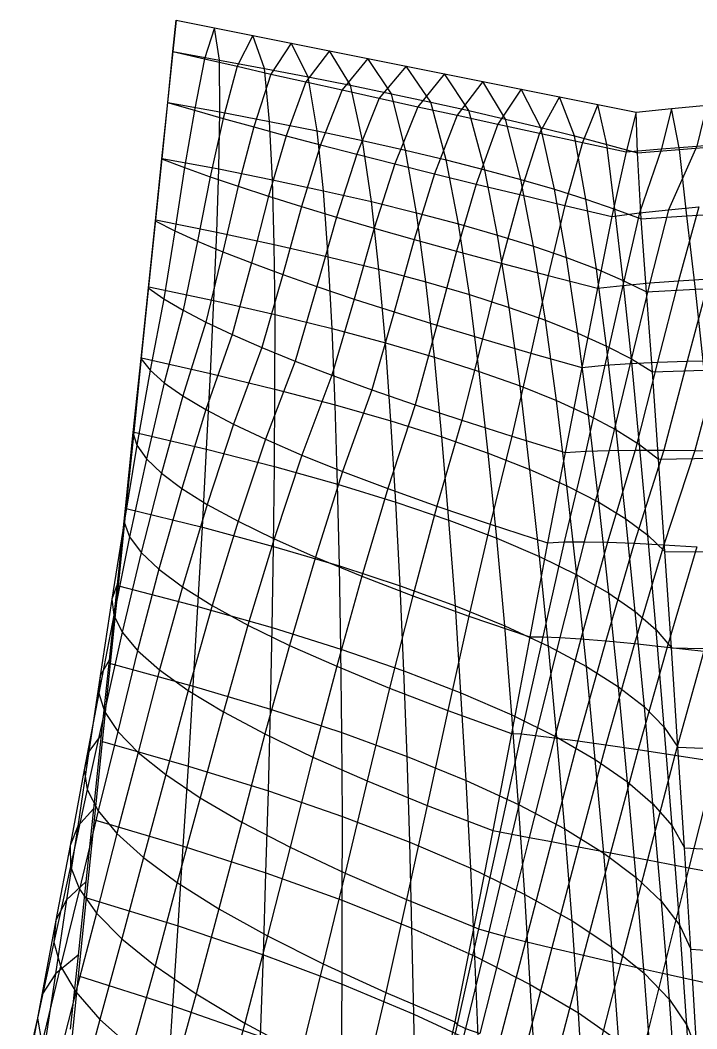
# Model space of a CAD drawing. Extents: x -429 to 429, y -1 to 209.
# Drawn here: x -420.83 to -412.41, y 180.64 to 193.19 of the extents above; entities that cross this region are included whole.
import ezdxf

# ---------------------------------------------------------------- set-up
doc = ezdxf.new("R2010")
doc.units = 0

msp = doc.modelspace()

# ---------------------------------------------------------------- linework, layer by layer
at = {"layer": 'default', "color": 5, "linetype": 'CONTINUOUS'}
for p, q in [((-418.894, 193.193, 255.9), (-418.935, 192.803, 255.917)), ((-418.894, 193.193, 255.9), (-418.417, 193.098, 254.509)), ((-418.417, 193.098, 254.509), (-418.542, 192.712, 254.498)), ((-418.417, 193.098, 254.509), (-417.939, 193.003, 253.117)), ((-417.939, 193.003, 253.117), (-418.135, 192.619, 253.083)), ((-417.939, 193.003, 253.117), (-417.462, 192.907, 251.726)), ((-418.935, 192.803, 255.917), (-419.001, 192.17, 255.945)), ((-418.935, 192.803, 255.917), (-418.542, 192.712, 254.498)), ((-417.462, 192.907, 251.726), (-417.714, 192.523, 251.673)), ((-417.462, 192.907, 251.726), (-416.985, 192.812, 250.334)), ((-416.985, 192.812, 250.334), (-417.278, 192.425, 250.267)), ((-416.985, 192.812, 250.334), (-416.508, 192.717, 248.943)), ((-418.542, 192.712, 254.498), (-418.667, 192.072, 254.509)), ((-418.542, 192.712, 254.498), (-418.135, 192.619, 253.083)), ((-416.508, 192.717, 248.943), (-416.829, 192.325, 248.865)), ((-416.508, 192.717, 248.943), (-416.031, 192.621, 247.551)), ((-418.135, 192.619, 253.083), (-418.309, 191.969, 253.079)), ((-418.135, 192.619, 253.083), (-417.714, 192.523, 251.673)), ((-416.031, 192.621, 247.551), (-416.365, 192.222, 247.469)), ((-416.031, 192.621, 247.551), (-415.554, 192.526, 246.16)), ((-417.714, 192.523, 251.673), (-417.928, 191.864, 251.656)), ((-417.714, 192.523, 251.673), (-417.278, 192.425, 250.267)), ((-417.278, 192.425, 250.267), (-417.523, 191.754, 250.239)), ((-417.278, 192.425, 250.267), (-416.829, 192.325, 248.865)), ((-415.554, 192.526, 246.16), (-415.887, 192.116, 246.077)), ((-415.554, 192.526, 246.16), (-415.077, 192.43, 244.769)), ((-415.077, 192.43, 244.769), (-415.396, 192.009, 244.691)), ((-415.077, 192.43, 244.769), (-414.6, 192.335, 243.377)), ((-416.829, 192.325, 248.865), (-417.096, 191.641, 248.829)), ((-416.829, 192.325, 248.865), (-416.365, 192.222, 247.469)), ((-414.6, 192.335, 243.377), (-414.89, 191.898, 243.309)), ((-414.6, 192.335, 243.377), (-414.123, 192.24, 241.986)), ((-416.365, 192.222, 247.469), (-416.646, 191.524, 247.427)), ((-416.365, 192.222, 247.469), (-415.887, 192.116, 246.077)), ((-414.123, 192.24, 241.986), (-414.371, 191.786, 241.933)), ((-414.123, 192.24, 241.986), (-413.646, 192.144, 240.594)), ((-419.001, 192.17, 255.945), (-419.075, 191.468, 255.977)), ((-419.001, 192.17, 255.945), (-418.667, 192.072, 254.509)), ((-418.667, 192.072, 254.509), (-418.788, 191.358, 254.527)), ((-418.667, 192.072, 254.509), (-418.309, 191.969, 253.079)), ((-415.887, 192.116, 246.077), (-416.172, 191.404, 246.033)), ((-415.887, 192.116, 246.077), (-415.396, 192.009, 244.691)), ((-413.646, 192.144, 240.594), (-413.838, 191.671, 240.563)), ((-413.646, 192.144, 240.594), (-413.169, 192.049, 239.203)), ((-413.169, 192.049, 239.203), (-413.291, 191.554, 239.198)), ((-413.169, 192.049, 239.203), (-413.291, 191.554, 239.198)), ((-413.169, 192.049, 239.203), (-412.729, 192.092, 238.111)), ((-412.729, 192.092, 238.111), (-412.853, 191.59, 238.105)), ((-412.729, 192.092, 238.111), (-412.29, 192.135, 237.018)), ((-412.29, 192.135, 237.018), (-412.415, 191.626, 237.012)), ((-418.309, 191.969, 253.079), (-418.47, 191.244, 253.085)), ((-418.309, 191.969, 253.079), (-417.928, 191.864, 251.656)), ((-415.396, 192.009, 244.691), (-415.677, 191.28, 244.647)), ((-415.396, 192.009, 244.691), (-414.89, 191.898, 243.309)), ((-417.928, 191.864, 251.656), (-418.122, 191.126, 251.651)), ((-417.928, 191.864, 251.656), (-417.523, 191.754, 250.239)), ((-414.89, 191.898, 243.309), (-415.158, 191.153, 243.271)), ((-414.89, 191.898, 243.309), (-414.371, 191.786, 241.933)), ((-417.523, 191.754, 250.239), (-417.743, 191.002, 250.225)), ((-417.523, 191.754, 250.239), (-417.096, 191.641, 248.829)), ((-414.371, 191.786, 241.933), (-414.618, 191.022, 241.903)), ((-414.371, 191.786, 241.933), (-413.838, 191.671, 240.563)), ((-413.838, 191.671, 240.563), (-414.055, 190.888, 240.545)), ((-413.838, 191.671, 240.563), (-413.291, 191.554, 239.198)), ((-417.096, 191.641, 248.829), (-417.335, 190.874, 248.809)), ((-417.096, 191.641, 248.829), (-416.646, 191.524, 247.427)), ((-413.291, 191.554, 239.198), (-413.47, 190.75, 239.196)), ((-413.291, 191.554, 239.198), (-413.47, 190.75, 239.196)), ((-413.291, 191.554, 239.198), (-412.853, 191.59, 238.105)), ((-412.853, 191.59, 238.105), (-413.127, 190.794, 238.069)), ((-412.853, 191.59, 238.105), (-412.415, 191.626, 237.012)), ((-412.415, 191.626, 237.012), (-412.767, 190.834, 236.947)), ((-412.415, 191.626, 237.012), (-411.977, 191.662, 235.919)), ((-419.075, 191.468, 255.977), (-419.156, 190.694, 256.011)), ((-419.075, 191.468, 255.977), (-418.788, 191.358, 254.527)), ((-416.646, 191.524, 247.427), (-416.896, 190.742, 247.402)), ((-416.646, 191.524, 247.427), (-416.172, 191.404, 246.033)), ((-418.788, 191.358, 254.527), (-418.911, 190.572, 254.551)), ((-418.788, 191.358, 254.527), (-418.47, 191.244, 253.085)), ((-416.172, 191.404, 246.033), (-416.428, 190.605, 246.005)), ((-416.172, 191.404, 246.033), (-415.677, 191.28, 244.647)), ((-418.47, 191.244, 253.085), (-418.63, 190.444, 253.098)), ((-418.47, 191.244, 253.085), (-418.122, 191.126, 251.651)), ((-415.677, 191.28, 244.647), (-415.93, 190.464, 244.62)), ((-415.677, 191.28, 244.647), (-415.158, 191.153, 243.271)), ((-418.122, 191.126, 251.651), (-418.312, 190.311, 251.654)), ((-418.122, 191.126, 251.651), (-417.743, 191.002, 250.225)), ((-415.158, 191.153, 243.271), (-415.403, 190.318, 243.246)), ((-415.158, 191.153, 243.271), (-414.618, 191.022, 241.903)), ((-417.743, 191.002, 250.225), (-417.958, 190.172, 250.22)), ((-417.743, 191.002, 250.225), (-417.335, 190.874, 248.809)), ((-414.618, 191.022, 241.903), (-414.847, 190.168, 241.885)), ((-414.618, 191.022, 241.903), (-414.055, 190.888, 240.545)), ((-417.335, 190.874, 248.809), (-417.567, 190.028, 248.797)), ((-417.335, 190.874, 248.809), (-416.896, 190.742, 247.402)), ((-414.055, 190.888, 240.545), (-414.262, 190.014, 240.536)), ((-414.055, 190.888, 240.545), (-413.47, 190.75, 239.196)), ((-413.47, 190.75, 239.196), (-413.127, 190.794, 238.069)), ((-413.127, 190.794, 238.069), (-413.336, 189.892, 238.065)), ((-413.127, 190.794, 238.069), (-412.767, 190.834, 236.947)), ((-412.767, 190.834, 236.947), (-413, 189.924, 236.934)), ((-412.767, 190.834, 236.947), (-412.389, 190.872, 235.831)), ((-412.389, 190.872, 235.831), (-412.643, 189.951, 235.81)), ((-419.156, 190.694, 256.011), (-419.243, 189.861, 256.048)), ((-419.156, 190.694, 256.011), (-418.911, 190.572, 254.551)), ((-416.896, 190.742, 247.402), (-417.141, 189.878, 247.385)), ((-416.896, 190.742, 247.402), (-416.428, 190.605, 246.005)), ((-413.47, 190.75, 239.196), (-413.648, 189.856, 239.202)), ((-413.47, 190.75, 239.196), (-413.648, 189.856, 239.202)), ((-418.911, 190.572, 254.551), (-419.048, 189.726, 254.576)), ((-418.911, 190.572, 254.551), (-418.63, 190.444, 253.098)), ((-416.428, 190.605, 246.005), (-416.679, 189.723, 245.985)), ((-416.428, 190.605, 246.005), (-415.93, 190.464, 244.62)), ((-418.63, 190.444, 253.098), (-418.808, 189.584, 253.111)), ((-418.63, 190.444, 253.098), (-418.312, 190.311, 251.654)), ((-415.93, 190.464, 244.62), (-416.181, 189.562, 244.599)), ((-415.93, 190.464, 244.62), (-415.403, 190.318, 243.246)), ((-418.312, 190.311, 251.654), (-418.524, 189.436, 251.657)), ((-418.312, 190.311, 251.654), (-417.958, 190.172, 250.22)), ((-415.403, 190.318, 243.246), (-415.648, 189.397, 243.228)), ((-415.403, 190.318, 243.246), (-414.847, 190.168, 241.885)), ((-417.958, 190.172, 250.22), (-418.197, 189.28, 250.213)), ((-417.958, 190.172, 250.22), (-417.567, 190.028, 248.797)), ((-414.847, 190.168, 241.885), (-415.08, 189.227, 241.871)), ((-414.847, 190.168, 241.885), (-414.262, 190.014, 240.536)), ((-417.567, 190.028, 248.797), (-417.827, 189.118, 248.781)), ((-417.567, 190.028, 248.797), (-417.141, 189.878, 247.385)), ((-414.262, 190.014, 240.536), (-414.479, 189.051, 240.531)), ((-414.262, 190.014, 240.536), (-413.648, 189.856, 239.202)), ((-413.336, 189.892, 238.065), (-413, 189.924, 236.934)), ((-413, 189.924, 236.934), (-413.243, 188.92, 236.925)), ((-413, 189.924, 236.934), (-412.643, 189.951, 235.81)), ((-412.643, 189.951, 235.81), (-412.902, 188.937, 235.794)), ((-412.643, 189.951, 235.81), (-412.262, 189.975, 234.693)), ((-412.262, 189.975, 234.693), (-412.535, 188.948, 234.671)), ((-419.243, 189.861, 256.048), (-419.335, 188.981, 256.087)), ((-419.243, 189.861, 256.048), (-419.048, 189.726, 254.576)), ((-417.141, 189.878, 247.385), (-417.413, 188.949, 247.364)), ((-417.141, 189.878, 247.385), (-416.679, 189.723, 245.985)), ((-413.648, 189.856, 239.202), (-413.843, 188.871, 239.208)), ((-413.648, 189.856, 239.202), (-413.843, 188.871, 239.208)), ((-413.648, 189.856, 239.202), (-413.336, 189.892, 238.065)), ((-413.336, 189.892, 238.065), (-413.557, 188.898, 238.063)), ((-419.048, 189.726, 254.576), (-419.217, 188.836, 254.597)), ((-419.048, 189.726, 254.576), (-418.808, 189.584, 253.111)), ((-416.679, 189.723, 245.985), (-416.957, 188.774, 245.961)), ((-416.679, 189.723, 245.985), (-416.181, 189.562, 244.599)), ((-418.808, 189.584, 253.111), (-419.043, 188.682, 253.115)), ((-418.808, 189.584, 253.111), (-418.524, 189.436, 251.657)), ((-416.181, 189.562, 244.599), (-416.458, 188.593, 244.574)), ((-416.181, 189.562, 244.599), (-415.648, 189.397, 243.228)), ((-418.524, 189.436, 251.657), (-418.811, 188.519, 251.644)), ((-418.524, 189.436, 251.657), (-418.197, 189.28, 250.213)), ((-415.648, 189.397, 243.228), (-415.918, 188.406, 243.205)), ((-415.648, 189.397, 243.228), (-415.08, 189.227, 241.871)), ((-418.197, 189.28, 250.213), (-418.524, 188.347, 250.185)), ((-418.197, 189.28, 250.213), (-417.827, 189.118, 248.781)), ((-415.08, 189.227, 241.871), (-415.337, 188.214, 241.854)), ((-415.08, 189.227, 241.871), (-414.479, 189.051, 240.531)), ((-417.827, 189.118, 248.781), (-418.181, 188.166, 248.74)), ((-417.827, 189.118, 248.781), (-417.413, 188.949, 247.364)), ((-414.479, 189.051, 240.531), (-414.715, 188.015, 240.524)), ((-414.479, 189.051, 240.531), (-413.843, 188.871, 239.208)), ((-419.335, 188.981, 256.087), (-419.431, 188.061, 256.128)), ((-419.335, 188.981, 256.087), (-419.217, 188.836, 254.597)), ((-417.413, 188.949, 247.364), (-417.782, 187.978, 247.313)), ((-417.413, 188.949, 247.364), (-416.957, 188.774, 245.961)), ((-413.557, 188.898, 238.063), (-413.243, 188.92, 236.925)), ((-413.243, 188.92, 236.925), (-413.503, 187.839, 236.916)), ((-413.243, 188.92, 236.925), (-412.902, 188.937, 235.794)), ((-412.902, 188.937, 235.794), (-413.18, 187.844, 235.778)), ((-412.902, 188.937, 235.794), (-412.535, 188.948, 234.671)), ((-412.535, 188.948, 234.671), (-412.825, 187.843, 234.65)), ((-412.535, 188.948, 234.671), (-412.141, 188.955, 233.558)), ((-412.141, 188.955, 233.558), (-412.439, 187.836, 233.532)), ((-419.217, 188.836, 254.597), (-419.381, 187.904, 254.624)), ((-419.217, 188.836, 254.597), (-419.043, 188.682, 253.115)), ((-413.843, 188.871, 239.208), (-414.053, 187.811, 239.215)), ((-413.843, 188.871, 239.208), (-414.053, 187.811, 239.215)), ((-413.843, 188.871, 239.208), (-413.557, 188.898, 238.063)), ((-413.557, 188.898, 238.063), (-413.794, 187.828, 238.062)), ((-419.043, 188.682, 253.115), (-419.263, 187.736, 253.128)), ((-419.043, 188.682, 253.115), (-418.811, 188.519, 251.644)), ((-416.957, 188.774, 245.961), (-417.329, 187.781, 245.904)), ((-416.957, 188.774, 245.961), (-416.458, 188.593, 244.574)), ((-416.458, 188.593, 244.574), (-416.822, 187.577, 244.517)), ((-416.458, 188.593, 244.574), (-415.918, 188.406, 243.205)), ((-418.811, 188.519, 251.644), (-419.077, 187.556, 251.642)), ((-418.811, 188.519, 251.644), (-418.524, 188.347, 250.185)), ((-415.918, 188.406, 243.205), (-416.261, 187.365, 243.154)), ((-415.918, 188.406, 243.205), (-415.337, 188.214, 241.854)), ((-418.524, 188.347, 250.185), (-418.825, 187.367, 250.169)), ((-418.524, 188.347, 250.185), (-418.181, 188.166, 248.74)), ((-418.181, 188.166, 248.74), (-418.506, 187.166, 248.712)), ((-418.181, 188.166, 248.74), (-417.782, 187.978, 247.313)), ((-415.337, 188.214, 241.854), (-415.648, 187.147, 241.816)), ((-415.337, 188.214, 241.854), (-414.715, 188.015, 240.524)), ((-419.431, 188.061, 256.128), (-419.53, 187.118, 256.17)), ((-419.431, 188.061, 256.128), (-419.381, 187.904, 254.624)), ((-419.381, 187.904, 254.624), (-419.54, 186.948, 254.655)), ((-419.381, 187.904, 254.624), (-419.263, 187.736, 253.128)), ((-417.782, 187.978, 247.313), (-418.122, 186.957, 247.275)), ((-417.782, 187.978, 247.313), (-417.329, 187.781, 245.904)), ((-414.715, 188.015, 240.524), (-414.984, 186.922, 240.505)), ((-414.715, 188.015, 240.524), (-414.053, 187.811, 239.215)), ((-417.329, 187.781, 245.904), (-417.673, 186.737, 245.861)), ((-417.329, 187.781, 245.904), (-416.822, 187.577, 244.517)), ((-414.053, 187.811, 239.215), (-414.27, 186.69, 239.224)), ((-414.053, 187.811, 239.215), (-414.27, 186.69, 239.224)), ((-413.794, 187.828, 238.062), (-414.063, 186.7, 238.057)), ((-414.053, 187.811, 239.215), (-413.794, 187.828, 238.062)), ((-413.503, 187.839, 236.916), (-413.815, 186.703, 236.897)), ((-413.794, 187.828, 238.062), (-413.503, 187.839, 236.916)), ((-413.18, 187.844, 235.778), (-413.526, 186.698, 235.746)), ((-413.503, 187.839, 236.916), (-413.18, 187.844, 235.778)), ((-412.825, 187.843, 234.65), (-413.195, 186.685, 234.607)), ((-413.18, 187.844, 235.778), (-412.825, 187.843, 234.65)), ((-412.825, 187.843, 234.65), (-412.439, 187.836, 233.532)), ((-412.439, 187.836, 233.532), (-412.824, 186.665, 233.479)), ((-412.439, 187.836, 233.532), (-412.022, 187.824, 232.424)), ((-419.263, 187.736, 253.128), (-419.473, 186.765, 253.146)), ((-419.263, 187.736, 253.128), (-419.077, 187.556, 251.642)), ((-419.077, 187.556, 251.642), (-419.33, 186.569, 251.646)), ((-419.077, 187.556, 251.642), (-418.825, 187.367, 250.169)), ((-416.822, 187.577, 244.517), (-417.16, 186.509, 244.473)), ((-416.822, 187.577, 244.517), (-416.261, 187.365, 243.154)), ((-418.825, 187.367, 250.169), (-419.11, 186.36, 250.16)), ((-418.825, 187.367, 250.169), (-418.506, 187.166, 248.712)), ((-416.261, 187.365, 243.154), (-416.584, 186.273, 243.113)), ((-416.261, 187.365, 243.154), (-415.648, 187.147, 241.816)), ((-418.506, 187.166, 248.712), (-418.814, 186.14, 248.692)), ((-418.506, 187.166, 248.712), (-418.122, 186.957, 247.275)), ((-419.53, 187.118, 256.17), (-419.629, 186.17, 256.212)), ((-419.53, 187.118, 256.17), (-419.54, 186.948, 254.655)), ((-415.648, 187.147, 241.816), (-415.946, 186.029, 241.785)), ((-415.648, 187.147, 241.816), (-414.984, 186.922, 240.505)), ((-419.54, 186.948, 254.655), (-419.693, 185.987, 254.688)), ((-419.54, 186.948, 254.655), (-419.473, 186.765, 253.146)), ((-418.122, 186.957, 247.275), (-418.444, 185.908, 247.246)), ((-418.122, 186.957, 247.275), (-417.673, 186.737, 245.861)), ((-414.984, 186.922, 240.505), (-415.249, 185.777, 240.492)), ((-414.984, 186.922, 240.505), (-414.27, 186.69, 239.224)), ((-419.473, 186.765, 253.146), (-419.671, 185.789, 253.167)), ((-419.473, 186.765, 253.146), (-419.33, 186.569, 251.646)), ((-417.673, 186.737, 245.861), (-418, 185.666, 245.826)), ((-417.673, 186.737, 245.861), (-417.16, 186.509, 244.473)), ((-414.27, 186.69, 239.224), (-414.493, 185.519, 239.235)), ((-414.27, 186.69, 239.224), (-414.493, 185.519, 239.235)), ((-414.063, 186.7, 238.057), (-414.331, 185.52, 238.056)), ((-414.27, 186.69, 239.224), (-414.063, 186.7, 238.057)), ((-413.815, 186.703, 236.897), (-414.119, 185.512, 236.885)), ((-414.063, 186.7, 238.057), (-413.815, 186.703, 236.897)), ((-413.526, 186.698, 235.746), (-413.858, 185.495, 235.724)), ((-413.815, 186.703, 236.897), (-413.526, 186.698, 235.746)), ((-413.195, 186.685, 234.607), (-413.548, 185.47, 234.574)), ((-413.526, 186.698, 235.746), (-413.195, 186.685, 234.607)), ((-413.195, 186.685, 234.607), (-412.824, 186.665, 233.479)), ((-412.824, 186.665, 233.479), (-413.188, 185.436, 233.439)), ((-412.824, 186.665, 233.479), (-412.412, 186.638, 232.366)), ((-419.33, 186.569, 251.646), (-419.565, 185.576, 251.656)), ((-419.33, 186.569, 251.646), (-419.11, 186.36, 250.16)), ((-412.412, 186.638, 232.366), (-412.781, 185.392, 232.32)), ((-417.16, 186.509, 244.473), (-417.483, 185.413, 244.436)), ((-417.16, 186.509, 244.473), (-416.584, 186.273, 243.113)), ((-419.11, 186.36, 250.16), (-419.375, 185.348, 250.158)), ((-419.11, 186.36, 250.16), (-418.814, 186.14, 248.692)), ((-416.584, 186.273, 243.113), (-416.895, 185.152, 243.079)), ((-416.584, 186.273, 243.113), (-415.946, 186.029, 241.785)), ((-419.629, 186.17, 256.212), (-419.728, 185.228, 256.254)), ((-419.629, 186.17, 256.212), (-419.693, 185.987, 254.688)), ((-418.814, 186.14, 248.692), (-419.101, 185.107, 248.68)), ((-418.814, 186.14, 248.692), (-418.444, 185.908, 247.246)), ((-415.946, 186.029, 241.785), (-416.237, 184.881, 241.759)), ((-415.946, 186.029, 241.785), (-415.249, 185.777, 240.492)), ((-419.693, 185.987, 254.688), (-419.838, 185.033, 254.722)), ((-419.693, 185.987, 254.688), (-419.671, 185.789, 253.167)), ((-418.444, 185.908, 247.246), (-418.744, 184.853, 247.225)), ((-418.444, 185.908, 247.246), (-418, 185.666, 245.826)), ((-419.671, 185.789, 253.167), (-419.857, 184.819, 253.192)), ((-419.671, 185.789, 253.167), (-419.565, 185.576, 251.656)), ((-415.249, 185.777, 240.492), (-415.512, 184.603, 240.481)), ((-415.249, 185.777, 240.492), (-414.493, 185.519, 239.235)), ((-418, 185.666, 245.826), (-418.306, 184.587, 245.799)), ((-418, 185.666, 245.826), (-417.483, 185.413, 244.436)), ((-419.565, 185.576, 251.656), (-419.784, 184.589, 251.67)), ((-419.565, 185.576, 251.656), (-419.375, 185.348, 250.158)), ((-414.493, 185.519, 239.235), (-414.72, 184.318, 239.246)), ((-414.493, 185.519, 239.235), (-414.72, 184.318, 239.246)), ((-414.331, 185.52, 238.056), (-414.6, 184.31, 238.058)), ((-414.493, 185.519, 239.235), (-414.331, 185.52, 238.056)), ((-414.331, 185.52, 238.056), (-414.119, 185.512, 236.885)), ((-417.483, 185.413, 244.436), (-417.788, 184.31, 244.406)), ((-417.483, 185.413, 244.436), (-416.895, 185.152, 243.079)), ((-414.119, 185.512, 236.885), (-414.421, 184.292, 236.877)), ((-413.858, 185.495, 235.724), (-414.186, 184.263, 235.706)), ((-414.119, 185.512, 236.885), (-413.858, 185.495, 235.724)), ((-413.548, 185.47, 234.574), (-413.894, 184.224, 234.547)), ((-413.858, 185.495, 235.724), (-413.548, 185.47, 234.574)), ((-413.548, 185.47, 234.574), (-413.188, 185.436, 233.439)), ((-413.188, 185.436, 233.439), (-413.546, 184.175, 233.404)), ((-413.188, 185.436, 233.439), (-412.781, 185.392, 232.32)), ((-419.375, 185.348, 250.158), (-419.621, 184.342, 250.161)), ((-419.375, 185.348, 250.158), (-419.101, 185.107, 248.68)), ((-412.781, 185.392, 232.32), (-413.143, 184.115, 232.279)), ((-412.781, 185.392, 232.32), (-412.327, 185.34, 231.219)), ((-412.327, 185.34, 231.219), (-412.687, 184.046, 231.175)), ((-419.728, 185.228, 256.254), (-419.838, 185.033, 254.722)), ((-419.728, 185.228, 256.254), (-419.825, 184.298, 256.295)), ((-416.895, 185.152, 243.079), (-417.191, 184.023, 243.051)), ((-416.895, 185.152, 243.079), (-416.237, 184.881, 241.759)), ((-419.838, 185.033, 254.722), (-419.981, 184.091, 254.755)), ((-419.838, 185.033, 254.722), (-419.857, 184.819, 253.192)), ((-419.101, 185.107, 248.68), (-419.367, 184.081, 248.673)), ((-419.101, 185.107, 248.68), (-418.744, 184.853, 247.225)), ((-419.857, 184.819, 253.192), (-420.039, 183.864, 253.216)), ((-419.857, 184.819, 253.192), (-419.784, 184.589, 251.67)), ((-418.744, 184.853, 247.225), (-419.024, 183.805, 247.21)), ((-418.744, 184.853, 247.225), (-418.306, 184.587, 245.799)), ((-416.237, 184.881, 241.759), (-416.518, 183.727, 241.738)), ((-416.237, 184.881, 241.759), (-415.512, 184.603, 240.481)), ((-419.784, 184.589, 251.67), (-420, 183.618, 251.683)), ((-419.784, 184.589, 251.67), (-419.621, 184.342, 250.161)), ((-418.306, 184.587, 245.799), (-418.593, 183.515, 245.778)), ((-418.306, 184.587, 245.799), (-417.788, 184.31, 244.406)), ((-415.512, 184.603, 240.481), (-415.771, 183.422, 240.472)), ((-415.512, 184.603, 240.481), (-414.72, 184.318, 239.246)), ((-419.825, 184.298, 256.295), (-419.981, 184.091, 254.755)), ((-419.825, 184.298, 256.295), (-419.922, 183.38, 256.336)), ((-419.621, 184.342, 250.161), (-419.864, 183.353, 250.165)), ((-419.621, 184.342, 250.161), (-419.367, 184.081, 248.673)), ((-417.788, 184.31, 244.406), (-418.076, 183.214, 244.382)), ((-417.788, 184.31, 244.406), (-417.191, 184.023, 243.051)), ((-414.72, 184.318, 239.246), (-414.951, 183.111, 239.257)), ((-414.72, 184.318, 239.246), (-414.951, 183.111, 239.257)), ((-414.6, 184.31, 238.058), (-414.865, 183.094, 238.061)), ((-414.72, 184.318, 239.246), (-414.6, 184.31, 238.058)), ((-414.421, 184.292, 236.877), (-414.714, 183.065, 236.872)), ((-414.6, 184.31, 238.058), (-414.421, 184.292, 236.877)), ((-414.421, 184.292, 236.877), (-414.186, 184.263, 235.706)), ((-414.186, 184.263, 235.706), (-414.5, 183.024, 235.692)), ((-413.894, 184.224, 234.547), (-414.224, 182.971, 234.526)), ((-414.186, 184.263, 235.706), (-413.894, 184.224, 234.547)), ((-413.894, 184.224, 234.547), (-413.546, 184.175, 233.404)), ((-413.546, 184.175, 233.404), (-413.886, 182.906, 233.375)), ((-413.546, 184.175, 233.404), (-413.143, 184.115, 232.279)), ((-419.981, 184.091, 254.755), (-420.119, 183.164, 254.789)), ((-419.981, 184.091, 254.755), (-420.039, 183.864, 253.216)), ((-419.367, 184.081, 248.673), (-419.631, 183.071, 248.666)), ((-419.367, 184.081, 248.673), (-419.024, 183.805, 247.21)), ((-417.191, 184.023, 243.051), (-417.474, 182.902, 243.028)), ((-417.191, 184.023, 243.051), (-416.518, 183.727, 241.738)), ((-413.143, 184.115, 232.279), (-413.487, 182.831, 232.245)), ((-413.143, 184.115, 232.279), (-412.687, 184.046, 231.175)), ((-412.687, 184.046, 231.175), (-413.028, 182.743, 231.138)), ((-412.687, 184.046, 231.175), (-412.177, 183.967, 230.094)), ((-412.177, 183.967, 230.094), (-412.511, 182.645, 230.057)), ((-420.039, 183.864, 253.216), (-420.214, 182.924, 253.24)), ((-420.039, 183.864, 253.216), (-420, 183.618, 251.683)), ((-419.024, 183.805, 247.21), (-419.302, 182.774, 247.194)), ((-419.024, 183.805, 247.21), (-418.593, 183.515, 245.778)), ((-416.518, 183.727, 241.738), (-416.79, 182.58, 241.72)), ((-416.518, 183.727, 241.738), (-415.771, 183.422, 240.472)), ((-420, 183.618, 251.683), (-420.207, 182.663, 251.698)), ((-420, 183.618, 251.683), (-419.864, 183.353, 250.165)), ((-418.593, 183.515, 245.778), (-418.879, 182.461, 245.756)), ((-418.593, 183.515, 245.778), (-418.076, 183.214, 244.382)), ((-415.771, 183.422, 240.472), (-416.027, 182.249, 240.465)), ((-415.771, 183.422, 240.472), (-414.951, 183.111, 239.257)), ((-419.922, 183.38, 256.336), (-420.119, 183.164, 254.789)), ((-419.864, 183.353, 250.165), (-420.096, 182.381, 250.169)), ((-419.922, 183.38, 256.336), (-420.017, 182.47, 256.376)), ((-419.864, 183.353, 250.165), (-419.631, 183.071, 248.666)), ((-420.119, 183.164, 254.789), (-420.258, 182.245, 254.822)), ((-420.119, 183.164, 254.789), (-420.214, 182.924, 253.24)), ((-418.076, 183.214, 244.382), (-418.363, 182.135, 244.356)), ((-418.076, 183.214, 244.382), (-417.474, 182.902, 243.028)), ((-419.631, 183.071, 248.666), (-419.884, 182.079, 248.661)), ((-419.631, 183.071, 248.666), (-419.302, 182.774, 247.194)), ((-414.951, 183.111, 239.257), (-415.187, 181.911, 239.266)), ((-414.951, 183.111, 239.257), (-415.187, 181.911, 239.266)), ((-414.865, 183.094, 238.061), (-415.13, 181.886, 238.064)), ((-414.714, 183.065, 236.872), (-415.004, 181.847, 236.867)), ((-414.951, 183.111, 239.257), (-414.865, 183.094, 238.061)), ((-414.865, 183.094, 238.061), (-414.714, 183.065, 236.872)), ((-414.5, 183.024, 235.692), (-414.809, 181.794, 235.68)), ((-414.714, 183.065, 236.872), (-414.5, 183.024, 235.692)), ((-414.5, 183.024, 235.692), (-414.224, 182.971, 234.526)), ((-420.214, 182.924, 253.24), (-420.391, 181.994, 253.265)), ((-420.214, 182.924, 253.24), (-420.207, 182.663, 251.698)), ((-417.474, 182.902, 243.028), (-417.758, 181.798, 243.003)), ((-417.474, 182.902, 243.028), (-416.79, 182.58, 241.72)), ((-414.224, 182.971, 234.526), (-414.547, 181.728, 234.506)), ((-414.224, 182.971, 234.526), (-413.886, 182.906, 233.375)), ((-413.886, 182.906, 233.375), (-414.217, 181.649, 233.349)), ((-413.886, 182.906, 233.375), (-413.487, 182.831, 232.245)), ((-419.302, 182.774, 247.194), (-419.57, 181.76, 247.181)), ((-419.302, 182.774, 247.194), (-418.879, 182.461, 245.756)), ((-413.487, 182.831, 232.245), (-413.822, 181.556, 232.214)), ((-413.487, 182.831, 232.245), (-413.028, 182.743, 231.138)), ((-420.207, 182.663, 251.698), (-420.416, 181.719, 251.712)), ((-420.207, 182.663, 251.698), (-420.096, 182.381, 250.169)), ((-413.028, 182.743, 231.138), (-413.362, 181.451, 231.103)), ((-413.028, 182.743, 231.138), (-412.511, 182.645, 230.057)), ((-412.511, 182.645, 230.057), (-412.839, 181.334, 230.022)), ((-412.511, 182.645, 230.057), (-411.938, 182.537, 229.006)), ((-416.79, 182.58, 241.72), (-417.064, 181.449, 241.7)), ((-416.79, 182.58, 241.72), (-416.027, 182.249, 240.465)), ((-420.096, 182.381, 250.169), (-420.333, 181.42, 250.172)), ((-420.017, 182.47, 256.376), (-420.258, 182.245, 254.822)), ((-420.017, 182.47, 256.376), (-420.113, 181.557, 256.417)), ((-420.096, 182.381, 250.169), (-419.884, 182.079, 248.661)), ((-418.879, 182.461, 245.756), (-419.156, 181.425, 245.736)), ((-418.879, 182.461, 245.756), (-418.363, 182.135, 244.356)), ((-420.258, 182.245, 254.822), (-420.395, 181.324, 254.855)), ((-420.258, 182.245, 254.822), (-420.391, 181.994, 253.265)), ((-418.363, 182.135, 244.356), (-418.645, 181.075, 244.333)), ((-418.363, 182.135, 244.356), (-417.758, 181.798, 243.003)), ((-416.027, 182.249, 240.465), (-416.286, 181.092, 240.454)), ((-416.027, 182.249, 240.465), (-415.187, 181.911, 239.266)), ((-419.884, 182.079, 248.661), (-420.142, 181.1, 248.654)), ((-419.884, 182.079, 248.661), (-419.57, 181.76, 247.181)), ((-420.391, 181.994, 253.265), (-420.564, 181.062, 253.289)), ((-420.391, 181.994, 253.265), (-420.416, 181.719, 251.712)), ((-415.187, 181.911, 239.266), (-415.427, 180.728, 239.271)), ((-415.187, 181.911, 239.266), (-415.427, 180.728, 239.271)), ((-415.13, 181.886, 238.064), (-415.397, 180.695, 238.064)), ((-415.187, 181.911, 239.266), (-415.13, 181.886, 238.064)), ((-415.13, 181.886, 238.064), (-415.004, 181.847, 236.867)), ((-419.57, 181.76, 247.181), (-419.844, 180.759, 247.164)), ((-419.57, 181.76, 247.181), (-419.156, 181.425, 245.736)), ((-417.758, 181.798, 243.003), (-418.038, 180.711, 242.978)), ((-417.758, 181.798, 243.003), (-417.064, 181.449, 241.7)), ((-415.004, 181.847, 236.867), (-415.292, 180.647, 236.861)), ((-414.809, 181.794, 235.68), (-415.115, 180.583, 235.667)), ((-415.004, 181.847, 236.867), (-414.809, 181.794, 235.68)), ((-414.809, 181.794, 235.68), (-414.547, 181.728, 234.506)), ((-420.416, 181.719, 251.712), (-420.621, 180.772, 251.726)), ((-420.416, 181.719, 251.712), (-420.333, 181.42, 250.172)), ((-414.547, 181.728, 234.506), (-414.865, 180.504, 234.486)), ((-414.547, 181.728, 234.506), (-414.217, 181.649, 233.349)), ((-414.217, 181.649, 233.349), (-414.543, 180.411, 233.323)), ((-414.217, 181.649, 233.349), (-413.822, 181.556, 232.214)), ((-420.113, 181.557, 256.417), (-420.395, 181.324, 254.855)), ((-420.113, 181.557, 256.417), (-420.211, 180.635, 256.457)), ((-413.822, 181.556, 232.214), (-414.152, 180.302, 232.183)), ((-413.822, 181.556, 232.214), (-413.362, 181.451, 231.103)), ((-420.333, 181.42, 250.172), (-420.565, 180.457, 250.176)), ((-420.333, 181.42, 250.172), (-420.142, 181.1, 248.654)), ((-419.156, 181.425, 245.736), (-419.441, 180.401, 245.712)), ((-419.156, 181.425, 245.736), (-418.645, 181.075, 244.333)), ((-417.064, 181.449, 241.7), (-417.339, 180.337, 241.68)), ((-417.064, 181.449, 241.7), (-416.286, 181.092, 240.454)), ((-413.362, 181.451, 231.103), (-413.691, 180.18, 231.069)), ((-413.362, 181.451, 231.103), (-412.839, 181.334, 230.022)), ((-420.395, 181.324, 254.855), (-420.564, 181.062, 253.289)), ((-420.395, 181.324, 254.855), (-420.535, 180.393, 254.889)), ((-412.839, 181.334, 230.022), (-413.163, 180.044, 229.987)), ((-412.839, 181.334, 230.022), (-412.255, 181.205, 228.973)), ((-420.564, 181.062, 253.289), (-420.744, 180.119, 253.313)), ((-420.564, 181.062, 253.289), (-420.621, 180.772, 251.726)), ((-420.142, 181.1, 248.654), (-420.397, 180.117, 248.647)), ((-420.142, 181.1, 248.654), (-419.844, 180.759, 247.164)), ((-418.645, 181.075, 244.333), (-418.935, 180.026, 244.305)), ((-418.645, 181.075, 244.333), (-418.038, 180.711, 242.978)), ((-416.286, 181.092, 240.454), (-416.551, 179.953, 240.442)), ((-416.286, 181.092, 240.454), (-415.427, 180.728, 239.271)), ((-420.621, 180.772, 251.726), (-420.835, 179.815, 251.739)), ((-420.621, 180.772, 251.726), (-420.565, 180.457, 250.176)), ((-419.844, 180.759, 247.164), (-420.116, 179.756, 247.149)), ((-419.844, 180.759, 247.164), (-419.441, 180.401, 245.712)), ((-418.038, 180.711, 242.978), (-418.328, 179.637, 242.95)), ((-418.038, 180.711, 242.978), (-417.339, 180.337, 241.68)), ((-415.427, 180.728, 239.271), (-415.677, 179.562, 239.272)), ((-415.427, 180.728, 239.271), (-415.677, 179.562, 239.272)), ((-415.397, 180.695, 238.064), (-415.672, 179.524, 238.06)), ((-415.292, 180.647, 236.861), (-415.589, 179.469, 236.851)), ((-415.427, 180.728, 239.271), (-415.397, 180.695, 238.064)), ((-415.397, 180.695, 238.064), (-415.292, 180.647, 236.861)), ((-415.292, 180.647, 236.861), (-415.115, 180.583, 235.667))]:
    msp.add_line(p, q, dxfattribs=at)
at = {"layer": 'default', "color": 3, "linetype": 'CONTINUOUS'}
for p, q in [((-418.934, 192.802, 255.918), (-418.894, 193.193, 255.9)), ((-418.894, 193.193, 255.9), (-418.417, 193.098, 254.509)), ((-418.417, 193.098, 254.509), (-417.939, 193.003, 253.117)), ((-418.355, 192.697, 254.564), (-418.417, 193.098, 254.509)), ((-417.939, 193.003, 253.117), (-417.462, 192.907, 251.726)), ((-417.794, 192.593, 253.202), (-417.939, 193.003, 253.117)), ((-418.998, 192.169, 255.946), (-418.934, 192.802, 255.918)), ((-418.934, 192.802, 255.918), (-418.355, 192.697, 254.564)), ((-417.462, 192.907, 251.726), (-416.985, 192.812, 250.334)), ((-417.25, 192.488, 251.834), (-417.462, 192.907, 251.726)), ((-416.985, 192.812, 250.334), (-416.508, 192.717, 248.943)), ((-416.723, 192.383, 250.459), (-416.985, 192.812, 250.334)), ((-418.355, 192.697, 254.564), (-417.794, 192.593, 253.202)), ((-418.35, 192.052, 254.62), (-418.355, 192.697, 254.564)), ((-416.508, 192.717, 248.943), (-416.031, 192.621, 247.551)), ((-416.214, 192.278, 249.078), (-416.508, 192.717, 248.943)), ((-417.794, 192.593, 253.202), (-417.25, 192.488, 251.834)), ((-417.73, 191.933, 253.281), (-417.794, 192.593, 253.202)), ((-416.031, 192.621, 247.551), (-415.554, 192.526, 246.16)), ((-415.723, 192.173, 247.69), (-416.031, 192.621, 247.551)), ((-417.25, 192.488, 251.834), (-416.723, 192.383, 250.459)), ((-417.138, 191.814, 251.93), (-417.25, 192.488, 251.834)), ((-415.554, 192.526, 246.16), (-415.077, 192.43, 244.769)), ((-415.25, 192.068, 246.296), (-415.554, 192.526, 246.16)), ((-415.077, 192.43, 244.769), (-414.6, 192.335, 243.377)), ((-414.794, 191.963, 244.897), (-415.077, 192.43, 244.769)), ((-416.723, 192.383, 250.459), (-416.214, 192.278, 249.078)), ((-416.574, 191.695, 250.567), (-416.723, 192.383, 250.459)), ((-414.6, 192.335, 243.377), (-414.123, 192.24, 241.986)), ((-414.356, 191.857, 243.492), (-414.6, 192.335, 243.377)), ((-416.214, 192.278, 249.078), (-415.723, 192.173, 247.69)), ((-416.038, 191.574, 249.194), (-416.214, 192.278, 249.078)), ((-415.723, 192.173, 247.69), (-415.25, 192.068, 246.296)), ((-415.532, 191.453, 247.81), (-415.723, 192.173, 247.69)), ((-414.123, 192.24, 241.986), (-413.646, 192.144, 240.594)), ((-413.936, 191.752, 242.082), (-414.123, 192.24, 241.986)), ((-419.069, 191.473, 255.978), (-418.998, 192.169, 255.946)), ((-418.998, 192.169, 255.946), (-418.35, 192.052, 254.62)), ((-418.364, 191.341, 254.676), (-418.35, 192.052, 254.62)), ((-418.35, 192.052, 254.62), (-417.73, 191.933, 253.281)), ((-415.25, 192.068, 246.296), (-414.794, 191.963, 244.897)), ((-415.054, 191.332, 246.416), (-415.25, 192.068, 246.296)), ((-413.646, 192.144, 240.594), (-413.169, 192.049, 239.203)), ((-413.535, 191.646, 240.666), (-413.646, 192.144, 240.594)), ((-413.169, 192.049, 239.203), (-412.729, 192.092, 238.111)), ((-413.151, 191.541, 239.246), (-413.169, 192.049, 239.203)), ((-413.151, 191.541, 239.246), (-413.169, 192.049, 239.203)), ((-412.729, 192.092, 238.111), (-412.29, 192.135, 237.018)), ((-412.631, 191.583, 238.186), (-412.729, 192.092, 238.111)), ((-417.73, 191.933, 253.281), (-417.138, 191.814, 251.93)), ((-417.695, 191.207, 253.356), (-417.73, 191.933, 253.281)), ((-414.794, 191.963, 244.897), (-414.356, 191.857, 243.492)), ((-414.605, 191.21, 245.013), (-414.794, 191.963, 244.897)), ((-417.138, 191.814, 251.93), (-416.574, 191.695, 250.567)), ((-417.061, 191.071, 252.02), (-417.138, 191.814, 251.93)), ((-414.356, 191.857, 243.492), (-413.936, 191.752, 242.082)), ((-414.185, 191.088, 243.602), (-414.356, 191.857, 243.492)), ((-416.574, 191.695, 250.567), (-416.038, 191.574, 249.194)), ((-416.464, 190.935, 250.669), (-416.574, 191.695, 250.567)), ((-413.936, 191.752, 242.082), (-413.535, 191.646, 240.666)), ((-413.796, 190.965, 242.183), (-413.936, 191.752, 242.082)), ((-416.038, 191.574, 249.194), (-415.532, 191.453, 247.81)), ((-415.903, 190.797, 249.302), (-416.038, 191.574, 249.194)), ((-413.535, 191.646, 240.666), (-413.151, 191.541, 239.246)), ((-413.435, 190.842, 240.756), (-413.535, 191.646, 240.666)), ((-413.151, 191.541, 239.246), (-412.631, 191.583, 238.186)), ((-412.631, 191.583, 238.186), (-412.126, 191.625, 237.12)), ((-412.536, 190.757, 238.285), (-412.631, 191.583, 238.186)), ((-419.147, 190.707, 256.012), (-419.069, 191.473, 255.978)), ((-419.069, 191.473, 255.978), (-418.364, 191.341, 254.676)), ((-415.532, 191.453, 247.81), (-415.054, 191.332, 246.416)), ((-415.38, 190.659, 247.922), (-415.532, 191.453, 247.81)), ((-413.105, 190.719, 239.323), (-413.151, 191.541, 239.246)), ((-413.105, 190.719, 239.323), (-413.151, 191.541, 239.246)), ((-418.389, 190.556, 254.734), (-418.364, 191.341, 254.676)), ((-418.364, 191.341, 254.676), (-417.695, 191.207, 253.356)), ((-415.054, 191.332, 246.416), (-414.605, 191.21, 245.013)), ((-414.894, 190.519, 246.53), (-415.054, 191.332, 246.416)), ((-417.695, 191.207, 253.356), (-417.061, 191.071, 252.02)), ((-417.673, 190.403, 253.433), (-417.695, 191.207, 253.356)), ((-414.605, 191.21, 245.013), (-414.185, 191.088, 243.602)), ((-414.445, 190.379, 245.126), (-414.605, 191.21, 245.013)), ((-417.061, 191.071, 252.02), (-416.464, 190.935, 250.669)), ((-417, 190.249, 252.112), (-417.061, 191.071, 252.02)), ((-414.185, 191.088, 243.602), (-413.796, 190.965, 242.183)), ((-414.036, 190.238, 243.711), (-414.185, 191.088, 243.602)), ((-416.464, 190.935, 250.669), (-415.903, 190.797, 249.302)), ((-416.37, 190.093, 250.771), (-416.464, 190.935, 250.669)), ((-413.796, 190.965, 242.183), (-413.435, 190.842, 240.756)), ((-413.664, 190.097, 242.286), (-413.796, 190.965, 242.183)), ((-415.903, 190.797, 249.302), (-415.38, 190.659, 247.922)), ((-415.785, 189.936, 249.412), (-415.903, 190.797, 249.302)), ((-413.435, 190.842, 240.756), (-413.105, 190.719, 239.323)), ((-413.331, 189.955, 240.853), (-413.435, 190.842, 240.756)), ((-412.536, 190.757, 238.285), (-411.989, 190.793, 237.236)), ((-419.232, 189.874, 256.05), (-419.147, 190.707, 256.012)), ((-419.147, 190.707, 256.012), (-418.389, 190.556, 254.734)), ((-413.105, 190.719, 239.323), (-412.536, 190.757, 238.285)), ((-413.038, 189.813, 239.412), (-413.105, 190.719, 239.323)), ((-413.038, 189.813, 239.412), (-413.105, 190.719, 239.323)), ((-412.43, 189.845, 238.394), (-412.536, 190.757, 238.285)), ((-418.424, 189.703, 254.795), (-418.389, 190.556, 254.734)), ((-418.389, 190.556, 254.734), (-417.673, 190.403, 253.433)), ((-415.38, 190.659, 247.922), (-414.894, 190.519, 246.53)), ((-415.244, 189.778, 248.036), (-415.38, 190.659, 247.922)), ((-414.894, 190.519, 246.53), (-414.445, 190.379, 245.126)), ((-414.748, 189.619, 246.645), (-414.894, 190.519, 246.53)), ((-417.673, 190.403, 253.433), (-417, 190.249, 252.112)), ((-417.663, 189.53, 253.513), (-417.673, 190.403, 253.433)), ((-414.445, 190.379, 245.126), (-414.036, 190.238, 243.711)), ((-414.298, 189.459, 245.24), (-414.445, 190.379, 245.126)), ((-417, 190.249, 252.112), (-416.37, 190.093, 250.771)), ((-416.952, 189.355, 252.205), (-417, 190.249, 252.112)), ((-414.036, 190.238, 243.711), (-413.664, 190.097, 242.286)), ((-413.894, 189.299, 243.823), (-414.036, 190.238, 243.711)), ((-416.37, 190.093, 250.771), (-415.785, 189.936, 249.412)), ((-416.29, 189.179, 250.875), (-416.37, 190.093, 250.771)), ((-413.664, 190.097, 242.286), (-413.331, 189.955, 240.853)), ((-413.537, 189.138, 242.394), (-413.664, 190.097, 242.286)), ((-415.785, 189.936, 249.412), (-415.244, 189.778, 248.036)), ((-415.68, 189.001, 249.522), (-415.785, 189.936, 249.412)), ((-413.331, 189.955, 240.853), (-413.038, 189.813, 239.412)), ((-413.228, 188.977, 240.956), (-413.331, 189.955, 240.853)), ((-419.323, 188.989, 256.09), (-419.232, 189.874, 256.05)), ((-419.232, 189.874, 256.05), (-418.424, 189.703, 254.795)), ((-413.038, 189.813, 239.412), (-412.43, 189.845, 238.394)), ((-412.965, 188.815, 239.511), (-413.038, 189.813, 239.412)), ((-412.965, 188.815, 239.511), (-413.038, 189.813, 239.412)), ((-412.43, 189.845, 238.394), (-411.852, 189.873, 237.36)), ((-412.324, 188.836, 238.51), (-412.43, 189.845, 238.394)), ((-418.467, 188.797, 254.857), (-418.424, 189.703, 254.795)), ((-418.424, 189.703, 254.795), (-417.663, 189.53, 253.513)), ((-415.244, 189.778, 248.036), (-414.748, 189.619, 246.645)), ((-415.121, 188.821, 248.151), (-415.244, 189.778, 248.036)), ((-414.748, 189.619, 246.645), (-414.298, 189.459, 245.24)), ((-414.614, 188.641, 246.761), (-414.748, 189.619, 246.645)), ((-417.664, 188.603, 253.593), (-417.663, 189.53, 253.513)), ((-417.663, 189.53, 253.513), (-416.952, 189.355, 252.205)), ((-414.298, 189.459, 245.24), (-413.894, 189.299, 243.823)), ((-414.161, 188.46, 245.356), (-414.298, 189.459, 245.24)), ((-416.952, 189.355, 252.205), (-416.29, 189.179, 250.875)), ((-416.915, 188.407, 252.299), (-416.952, 189.355, 252.205)), ((-413.894, 189.299, 243.823), (-413.537, 189.138, 242.394)), ((-413.761, 188.278, 243.937), (-413.894, 189.299, 243.823)), ((-416.29, 189.179, 250.875), (-415.68, 189.001, 249.522)), ((-416.223, 188.208, 250.979), (-416.29, 189.179, 250.875)), ((-413.537, 189.138, 242.394), (-413.228, 188.977, 240.956)), ((-413.416, 188.096, 242.506), (-413.537, 189.138, 242.394)), ((-419.417, 188.066, 256.132), (-419.323, 188.989, 256.09)), ((-419.323, 188.989, 256.09), (-418.467, 188.797, 254.857)), ((-415.68, 189.001, 249.522), (-415.121, 188.821, 248.151)), ((-415.587, 188.007, 249.634), (-415.68, 189.001, 249.522)), ((-413.228, 188.977, 240.956), (-412.965, 188.815, 239.511)), ((-413.126, 187.914, 241.065), (-413.228, 188.977, 240.956)), ((-418.514, 187.854, 254.921), (-418.467, 188.797, 254.857)), ((-418.467, 188.797, 254.857), (-417.664, 188.603, 253.593)), ((-415.121, 188.821, 248.151), (-414.614, 188.641, 246.761)), ((-415.009, 187.805, 248.266), (-415.121, 188.821, 248.151)), ((-412.965, 188.815, 239.511), (-412.324, 188.836, 238.51)), ((-412.891, 187.732, 239.616), (-412.965, 188.815, 239.511)), ((-412.891, 187.732, 239.616), (-412.965, 188.815, 239.511)), ((-417.669, 187.637, 253.675), (-417.664, 188.603, 253.593)), ((-417.664, 188.603, 253.593), (-416.915, 188.407, 252.299)), ((-414.614, 188.641, 246.761), (-414.161, 188.46, 245.356)), ((-414.491, 187.602, 246.879), (-414.614, 188.641, 246.761)), ((-416.915, 188.407, 252.299), (-416.223, 188.208, 250.979)), ((-416.884, 187.418, 252.395), (-416.915, 188.407, 252.299)), ((-414.161, 188.46, 245.356), (-413.761, 188.278, 243.937)), ((-414.032, 187.398, 245.474), (-414.161, 188.46, 245.356)), ((-416.223, 188.208, 250.979), (-415.587, 188.007, 249.634)), ((-416.16, 187.196, 251.085), (-416.223, 188.208, 250.979)), ((-413.761, 188.278, 243.937), (-413.416, 188.096, 242.506)), ((-413.634, 187.193, 244.054), (-413.761, 188.278, 243.937)), ((-419.514, 187.118, 256.175), (-419.417, 188.066, 256.132)), ((-419.417, 188.066, 256.132), (-418.514, 187.854, 254.921)), ((-413.416, 188.096, 242.506), (-413.126, 187.914, 241.065)), ((-413.298, 186.988, 242.621), (-413.416, 188.096, 242.506)), ((-415.587, 188.007, 249.634), (-415.009, 187.805, 248.266)), ((-415.499, 186.971, 249.747), (-415.587, 188.007, 249.634)), ((-413.126, 187.914, 241.065), (-412.891, 187.732, 239.616)), ((-413.023, 186.784, 241.178), (-413.126, 187.914, 241.065)), ((-418.566, 186.883, 254.986), (-418.514, 187.854, 254.921)), ((-418.514, 187.854, 254.921), (-417.669, 187.637, 253.675)), ((-415.009, 187.805, 248.266), (-414.491, 187.602, 246.879)), ((-414.902, 186.745, 248.384), (-415.009, 187.805, 248.266)), ((-412.891, 187.732, 239.616), (-412.218, 187.741, 238.633)), ((-412.812, 186.58, 239.728), (-412.891, 187.732, 239.616)), ((-412.812, 186.58, 239.728), (-412.891, 187.732, 239.616)), ((-417.681, 186.644, 253.757), (-417.669, 187.637, 253.675)), ((-417.669, 187.637, 253.675), (-416.884, 187.418, 252.395)), ((-414.491, 187.602, 246.879), (-414.032, 187.398, 245.474)), ((-414.371, 186.518, 246.998), (-414.491, 187.602, 246.879)), ((-416.884, 187.418, 252.395), (-416.16, 187.196, 251.085)), ((-416.86, 186.401, 252.491), (-416.884, 187.418, 252.395)), ((-414.032, 187.398, 245.474), (-413.634, 187.193, 244.054)), ((-413.906, 186.29, 245.594), (-414.032, 187.398, 245.474)), ((-416.16, 187.196, 251.085), (-415.499, 186.971, 249.747)), ((-416.106, 186.154, 251.191), (-416.16, 187.196, 251.085)), ((-413.634, 187.193, 244.054), (-413.298, 186.988, 242.621)), ((-413.509, 186.062, 244.173), (-413.634, 187.193, 244.054)), ((-419.612, 186.155, 256.218), (-419.514, 187.118, 256.175)), ((-419.514, 187.118, 256.175), (-418.566, 186.883, 254.986)), ((-415.499, 186.971, 249.747), (-414.902, 186.745, 248.384)), ((-415.419, 185.906, 249.859), (-415.499, 186.971, 249.747)), ((-413.298, 186.988, 242.621), (-413.023, 186.784, 241.178)), ((-413.18, 185.834, 242.739), (-413.298, 186.988, 242.621)), ((-418.623, 185.897, 255.05), (-418.566, 186.883, 254.986)), ((-418.566, 186.883, 254.986), (-417.681, 186.644, 253.757)), ((-413.023, 186.784, 241.178), (-412.812, 186.58, 239.728)), ((-412.92, 185.607, 241.295), (-413.023, 186.784, 241.178)), ((-414.902, 186.745, 248.384), (-414.371, 186.518, 246.998)), ((-414.803, 185.655, 248.501), (-414.902, 186.745, 248.384)), ((-417.7, 185.634, 253.838), (-417.681, 186.644, 253.757)), ((-417.681, 186.644, 253.757), (-416.86, 186.401, 252.491)), ((-412.812, 186.58, 239.728), (-412.11, 186.578, 238.761)), ((-412.73, 185.381, 239.844), (-412.812, 186.58, 239.728)), ((-412.73, 185.381, 239.844), (-412.812, 186.58, 239.728)), ((-416.86, 186.401, 252.491), (-416.106, 186.154, 251.191)), ((-416.845, 185.367, 252.585), (-416.86, 186.401, 252.491)), ((-414.371, 186.518, 246.998), (-413.906, 186.29, 245.594)), ((-414.258, 185.403, 247.118), (-414.371, 186.518, 246.998)), ((-413.906, 186.29, 245.594), (-413.509, 186.062, 244.173)), ((-413.786, 185.151, 245.714), (-413.906, 186.29, 245.594)), ((-419.711, 185.186, 256.262), (-419.612, 186.155, 256.218)), ((-419.612, 186.155, 256.218), (-418.623, 185.897, 255.05)), ((-416.106, 186.154, 251.191), (-415.419, 185.906, 249.859)), ((-416.062, 185.096, 251.294), (-416.106, 186.154, 251.191)), ((-413.509, 186.062, 244.173), (-413.18, 185.834, 242.739)), ((-413.389, 184.898, 244.293), (-413.509, 186.062, 244.173)), ((-418.681, 184.905, 255.115), (-418.623, 185.897, 255.05)), ((-418.623, 185.897, 255.05), (-417.7, 185.634, 253.838)), ((-415.419, 185.906, 249.859), (-414.803, 185.655, 248.501)), ((-415.351, 184.822, 249.969), (-415.419, 185.906, 249.859)), ((-413.18, 185.834, 242.739), (-412.92, 185.607, 241.295)), ((-413.066, 184.647, 242.859), (-413.18, 185.834, 242.739)), ((-414.803, 185.655, 248.501), (-414.258, 185.403, 247.118)), ((-414.716, 184.547, 248.615), (-414.803, 185.655, 248.501)), ((-417.721, 184.618, 253.919), (-417.7, 185.634, 253.838)), ((-417.7, 185.634, 253.838), (-416.845, 185.367, 252.585)), ((-412.92, 185.607, 241.295), (-412.73, 185.381, 239.844)), ((-412.819, 184.396, 241.414), (-412.92, 185.607, 241.295)), ((-414.258, 185.403, 247.118), (-413.786, 185.151, 245.714)), ((-414.157, 184.27, 247.235), (-414.258, 185.403, 247.118)), ((-416.845, 185.367, 252.585), (-416.062, 185.096, 251.294)), ((-416.833, 184.327, 252.678), (-416.845, 185.367, 252.585)), ((-412.73, 185.381, 239.844), (-412.002, 185.365, 238.894)), ((-412.649, 184.147, 239.963), (-412.73, 185.381, 239.844)), ((-412.649, 184.147, 239.963), (-412.73, 185.381, 239.844)), ((-419.81, 184.215, 256.306), (-419.711, 185.186, 256.262)), ((-419.711, 185.186, 256.262), (-418.681, 184.905, 255.115)), ((-413.786, 185.151, 245.714), (-413.389, 184.898, 244.293)), ((-413.677, 183.993, 245.832), (-413.786, 185.151, 245.714)), ((-416.062, 185.096, 251.294), (-415.351, 184.822, 249.969)), ((-416.02, 184.031, 251.397), (-416.062, 185.096, 251.294)), ((-418.741, 183.911, 255.178), (-418.681, 184.905, 255.115)), ((-418.681, 184.905, 255.115), (-417.721, 184.618, 253.919)), ((-413.389, 184.898, 244.293), (-413.066, 184.647, 242.859)), ((-413.277, 183.715, 244.412), (-413.389, 184.898, 244.293)), ((-415.351, 184.822, 249.969), (-414.716, 184.547, 248.615)), ((-415.285, 183.732, 250.079), (-415.351, 184.822, 249.969)), ((-413.066, 184.647, 242.859), (-412.819, 184.396, 241.414)), ((-412.959, 183.44, 242.977), (-413.066, 184.647, 242.859)), ((-417.745, 183.601, 253.999), (-417.721, 184.618, 253.919)), ((-417.721, 184.618, 253.919), (-416.833, 184.327, 252.678)), ((-414.716, 184.547, 248.615), (-414.157, 184.27, 247.235)), ((-414.631, 183.431, 248.729), (-414.716, 184.547, 248.615)), ((-412.819, 184.396, 241.414), (-412.649, 184.147, 239.963)), ((-412.722, 183.166, 241.533), (-412.819, 184.396, 241.414)), ((-416.833, 184.327, 252.678), (-416.02, 184.031, 251.397)), ((-416.825, 183.285, 252.77), (-416.833, 184.327, 252.678)), ((-414.157, 184.27, 247.235), (-413.677, 183.993, 245.832)), ((-414.058, 183.129, 247.351), (-414.157, 184.27, 247.235)), ((-419.909, 183.243, 256.349), (-419.81, 184.215, 256.306)), ((-419.81, 184.215, 256.306), (-418.741, 183.911, 255.178)), ((-412.649, 184.147, 239.963), (-411.896, 184.117, 239.029)), ((-412.568, 182.894, 240.083), (-412.649, 184.147, 239.963)), ((-412.568, 182.894, 240.083), (-412.649, 184.147, 239.963)), ((-416.02, 184.031, 251.397), (-415.285, 183.732, 250.079)), ((-415.984, 182.964, 251.498), (-416.02, 184.031, 251.397)), ((-418.805, 182.916, 255.241), (-418.741, 183.911, 255.178)), ((-418.741, 183.911, 255.178), (-417.745, 183.601, 253.999)), ((-413.677, 183.993, 245.832), (-413.277, 183.715, 244.412)), ((-413.571, 182.827, 245.95), (-413.677, 183.993, 245.832)), ((-415.285, 183.732, 250.079), (-414.631, 183.431, 248.729)), ((-415.226, 182.639, 250.187), (-415.285, 183.732, 250.079)), ((-413.277, 183.715, 244.412), (-412.959, 183.44, 242.977)), ((-413.169, 182.525, 244.53), (-413.277, 183.715, 244.412)), ((-417.776, 182.582, 254.076), (-417.745, 183.601, 253.999)), ((-417.745, 183.601, 253.999), (-416.825, 183.285, 252.77)), ((-414.631, 183.431, 248.729), (-414.058, 183.129, 247.351)), ((-414.553, 182.313, 248.841), (-414.631, 183.431, 248.729)), ((-412.959, 183.44, 242.977), (-412.722, 183.166, 241.533)), ((-412.854, 182.225, 243.095), (-412.959, 183.44, 242.977)), ((-416.826, 182.241, 252.859), (-416.825, 183.285, 252.77)), ((-416.825, 183.285, 252.77), (-415.984, 182.964, 251.498)), ((-420.008, 182.272, 256.393), (-419.909, 183.243, 256.349)), ((-419.909, 183.243, 256.349), (-418.805, 182.916, 255.241)), ((-412.722, 183.166, 241.533), (-412.568, 182.894, 240.083)), ((-412.627, 181.928, 241.652), (-412.722, 183.166, 241.533)), ((-414.058, 183.129, 247.351), (-413.571, 182.827, 245.95)), ((-413.967, 181.985, 247.466), (-414.058, 183.129, 247.351)), ((-418.869, 181.922, 255.303), (-418.805, 182.916, 255.241)), ((-418.805, 182.916, 255.241), (-417.776, 182.582, 254.076)), ((-415.984, 182.964, 251.498), (-415.226, 182.639, 250.187)), ((-415.959, 181.894, 251.596), (-415.984, 182.964, 251.498)), ((-412.568, 182.894, 240.083), (-411.791, 182.85, 239.164)), ((-412.489, 181.634, 240.203), (-412.568, 182.894, 240.083)), ((-412.489, 181.634, 240.203), (-412.568, 182.894, 240.083)), ((-413.571, 182.827, 245.95), (-413.169, 182.525, 244.53)), ((-413.471, 181.658, 246.066), (-413.571, 182.827, 245.95)), ((-415.226, 182.639, 250.187), (-414.553, 182.313, 248.841)), ((-415.178, 181.545, 250.291), (-415.226, 182.639, 250.187)), ((-417.807, 181.563, 254.153), (-417.776, 182.582, 254.076)), ((-417.776, 182.582, 254.076), (-416.826, 182.241, 252.859)), ((-413.169, 182.525, 244.53), (-412.854, 182.225, 243.095)), ((-413.067, 181.332, 244.646), (-413.169, 182.525, 244.53)), ((-420.108, 181.302, 256.437), (-420.008, 182.272, 256.393)), ((-420.008, 182.272, 256.393), (-418.869, 181.922, 255.303)), ((-414.553, 182.313, 248.841), (-413.967, 181.985, 247.466)), ((-414.487, 181.193, 248.949), (-414.553, 182.313, 248.841)), ((-416.827, 181.197, 252.948), (-416.826, 182.241, 252.859)), ((-416.826, 182.241, 252.859), (-415.959, 181.894, 251.596)), ((-412.854, 182.225, 243.095), (-412.627, 181.928, 241.652)), ((-412.755, 181.008, 243.212), (-412.854, 182.225, 243.095)), ((-418.935, 180.928, 255.364), (-418.869, 181.922, 255.303)), ((-418.869, 181.922, 255.303), (-417.807, 181.563, 254.153)), ((-415.959, 181.894, 251.596), (-415.178, 181.545, 250.291)), ((-415.934, 180.825, 251.694), (-415.959, 181.894, 251.596)), ((-413.967, 181.985, 247.466), (-413.471, 181.658, 246.066)), ((-413.888, 180.84, 247.576), (-413.967, 181.985, 247.466)), ((-412.627, 181.928, 241.652), (-412.489, 181.634, 240.203)), ((-412.538, 180.688, 241.768), (-412.627, 181.928, 241.652)), ((-413.471, 181.658, 246.066), (-413.067, 181.332, 244.646)), ((-413.383, 180.487, 246.178), (-413.471, 181.658, 246.066)), ((-412.489, 181.634, 240.203), (-411.69, 181.575, 239.299)), ((-412.415, 180.373, 240.321), (-412.489, 181.634, 240.203)), ((-412.415, 180.373, 240.321), (-412.489, 181.634, 240.203)), ((-417.843, 180.545, 254.228), (-417.807, 181.563, 254.153)), ((-417.807, 181.563, 254.153), (-416.827, 181.197, 252.948)), ((-415.178, 181.545, 250.291), (-414.487, 181.193, 248.949)), ((-415.131, 180.45, 250.395), (-415.178, 181.545, 250.291)), ((-420.207, 180.333, 256.481), (-420.108, 181.302, 256.437)), ((-420.108, 181.302, 256.437), (-418.935, 180.928, 255.364)), ((-413.067, 181.332, 244.646), (-412.755, 181.008, 243.212)), ((-412.976, 180.137, 244.759), (-413.067, 181.332, 244.646)), ((-416.836, 180.154, 253.034), (-416.827, 181.197, 252.948)), ((-416.827, 181.197, 252.948), (-415.934, 180.825, 251.694)), ((-414.487, 181.193, 248.949), (-413.888, 180.84, 247.576)), ((-414.422, 180.072, 249.057), (-414.487, 181.193, 248.949)), ((-412.755, 181.008, 243.212), (-412.538, 180.688, 241.768)), ((-412.666, 179.789, 243.325), (-412.755, 181.008, 243.212)), ((-419.002, 179.936, 255.425), (-418.935, 180.928, 255.364)), ((-418.935, 180.928, 255.364), (-417.843, 180.545, 254.228)), ((-415.934, 180.825, 251.694), (-415.131, 180.45, 250.395)), ((-415.918, 179.757, 251.787), (-415.934, 180.825, 251.694)), ((-413.888, 180.84, 247.576), (-413.383, 180.487, 246.178)), ((-413.81, 179.693, 247.686), (-413.888, 180.84, 247.576)), ((-412.538, 180.688, 241.768), (-412.415, 180.373, 240.321)), ((-412.456, 179.447, 241.883), (-412.538, 180.688, 241.768))]:
    msp.add_line(p, q, dxfattribs=at)

doc.saveas('drawing.dxf')
